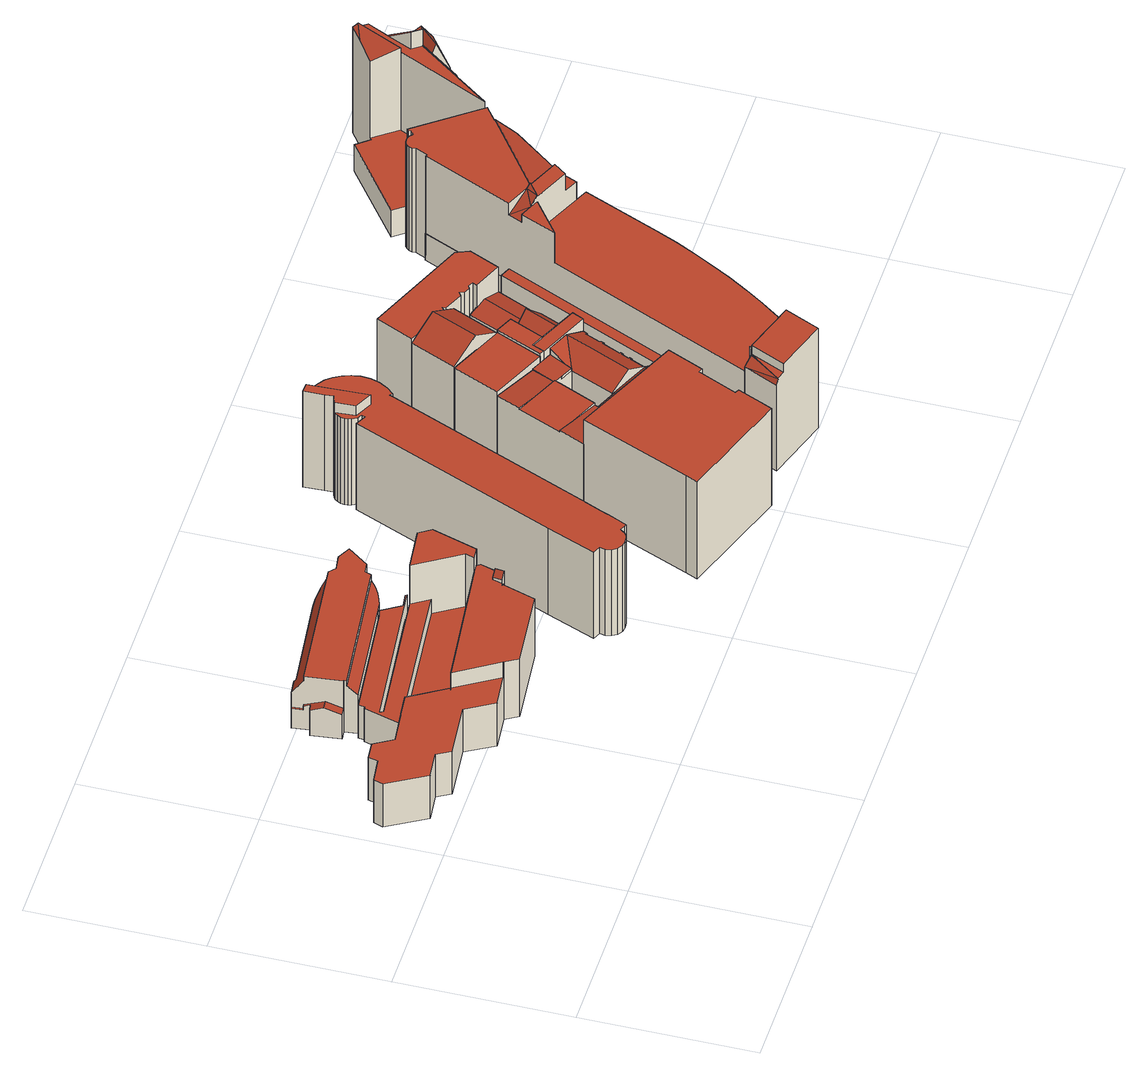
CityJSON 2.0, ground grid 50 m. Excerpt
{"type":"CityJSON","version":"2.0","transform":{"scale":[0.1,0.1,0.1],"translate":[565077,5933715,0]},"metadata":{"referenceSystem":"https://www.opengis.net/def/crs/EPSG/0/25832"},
"CityObjects":{
"building1":{"type":"Building","attributes":{"Gemeindeschluessel":"02000000","Geometrietyp2DReferenz":"3000","function":"31001_3040","roofType":"1000","measuredHeight":25.47,"storeysAboveGround":5},"geometry":[{"type":"MultiSurface","lod":"2","boundaries":[[[0,1,2,3]],[[4,5,6,7,8]],[[9,10,11,12]],[[13,14,15]],[[16,17,18,19,20,21]],[[22,23,24,25,26]],[[27,28,29,30]],[[8,30,29,31,4]],[[3,32,33,0]],[[34,35,36,37]],[[37,36,38,39]],[[39,38,40,41]],[[41,40,42,43]],[[43,42,44,45]],[[45,44,46,47]],[[21,2,1,16]],[[0,33,48,1]],[[7,49,30,8]],[[4,31,50,51,5]],[[25,52,53,26]],[[54,55,56,57]],[[16,1,48,58,59,17]],[[52,12,11,60]],[[60,11,10,61]],[[24,9,12,52,25]],[[15,62,63,13]],[[5,51,64,65,6]],[[66,67,68,69]],[[70,71,72,73]],[[73,72,74,75]],[[76,19,18,77]],[[78,23,22,79]],[[80,81,82,83,84,85,31,29,28,86,87,74,72,71,68,67]],[[88,83,82,89]],[[90,87,86,91]],[[92,93,94,14,13,63,61,10,9,24,23,78]],[[35,34,91,86,28,27]],[[65,64,94,93,95,59,58]],[[96,54,57,97,98,88,89,99,100,66,69,70,73,75,90,91,34,37,39,41,43,45,47,101,76,77,102,92,78,79]],[[103,104,56,55,105,53,52,60,61,63,62,51,50]],[[106,107,46,44,42,40,38,36,35,27,30,49,48,33,32]],[[66,100,80,67]],[[90,75,74,87]],[[88,98,84,83]],[[103,50,31,85]],[[92,102,95,93]],[[102,77,18,17,59,95]],[[76,101,107,106,20,19]],[[70,69,68,71]],[[94,64,51,62,15,14]],[[65,58,48,49,7,6]],[[56,104,97,57]],[[105,55,54,96]],[[96,79,22,26,53,105]],[[98,97,104,103,85,84]],[[106,32,3,2,21,20]],[[46,107,101,47]],[[99,89,82,81]],[[100,99,81,80]]],"semantics":{"surfaces":[{"type":"RoofSurface"},{"type":"WallSurface"},{"type":"GroundSurface"}],"values":[0,0,0,0,0,0,1,1,1,1,1,1,1,1,1,1,1,1,1,1,1,1,1,1,1,1,1,1,1,1,1,1,0,1,1,1,1,0,2,0,0,1,1,1,1,1,1,1,1,1,1,1,1,1,1,1,1,1,1]}}]},
"building2":{"type":"Building","attributes":{"name":"St.-Ansgar-Kirche","Gemeindeschluessel":"02000000","Geometrietyp2DReferenz":"3000","function":"31001_3040","roofType":"1000","measuredHeight":18.36,"storeysAboveGround":1},"geometry":[{"type":"MultiSurface","lod":"2","boundaries":[[[108,109,110,111,112,113]],[[114,115,109,108]],[[116,117,118,119,120,121,122,123,124]],[[125,126,127,128,129,130,131,132,133,134,135,136]],[[137,138,139,140,141,142,143,144]],[[145,146,147,148,149]],[[150,151,152,153]],[[147,154,155,156,148]],[[157,158,159,160]],[[161,162,163,164,165]],[[166,113,112,167]],[[157,111,110,158]],[[168,123,122,169]],[[169,122,121,170]],[[170,121,120,171]],[[171,120,119,172]],[[172,119,118,173]],[[116,136,135,117]],[[148,132,131,149]],[[174,130,129,175]],[[143,128,127,144]],[[176,142,141,177]],[[177,141,140,178]],[[178,140,139,179]],[[179,139,138,180]],[[180,138,137,181]],[[182,146,145,183]],[[161,153,152,162]],[[184,155,154,185]],[[186,164,163,187]],[[182,183,174,175,176,177,178,179,180,181,188,189,166,167,190,168,169,170,171,172,173,191,186,187,192,184,185]],[[125,136,116,124,159,158,110,109,115]],[[184,192,151,150,156,155]],[[192,187,163,162,152,151]],[[182,185,154,147,146]],[[188,181,137,144,127,126]],[[176,175,129,128,143,142]],[[174,183,145,149,131,130]],[[132,148,156,150,153,161,165,133]],[[186,191,134,133,165,164]],[[191,173,118,117,135,134]],[[168,190,160,159,124,123]],[[189,188,126,125,115,114]],[[166,189,114,108,113]],[[190,167,112,111,157,160]]],"semantics":{"surfaces":[{"type":"RoofSurface"},{"type":"WallSurface"},{"type":"GroundSurface"}],"values":[0,0,0,0,0,0,0,0,0,0,1,1,1,1,1,1,1,1,1,1,1,1,1,1,1,1,1,1,1,1,2,1,1,1,1,1,1,1,1,1,1,1,1,1,1]}}]},
"building3":{"type":"Building","attributes":{"Gemeindeschluessel":"02000000","Geometrietyp2DReferenz":"3000","function":"31001_2440","roofType":"1000","measuredHeight":6.53,"storeysAboveGround":1},"geometry":[{"type":"MultiSurface","lod":"2","boundaries":[[[193,194,195,196,197,198,199]],[[200,201,202,203,204,205,206]],[[200,199,198,201]],[[201,198,197,202]],[[202,197,196,203]],[[203,196,195,204]],[[204,195,194,205]],[[205,194,193,206]],[[206,193,199,200]]],"semantics":{"surfaces":[{"type":"RoofSurface"},{"type":"GroundSurface"},{"type":"WallSurface"}],"values":[0,1,2,2,2,2,2,2,2]}}]},
"building4":{"type":"Building","attributes":{"Gemeindeschluessel":"02000000","Geometrietyp2DReferenz":"3000","function":"31001_2010","roofType":"1000","measuredHeight":34.29,"storeysAboveGround":6},"geometry":[{"type":"MultiSurface","lod":"2","boundaries":[[[207,208,209,210]],[[210,209,211,212]],[[202,213,214,201]],[[201,214,215,200]],[[216,217,218,219]],[[220,221,222,223]],[[223,222,208,207]],[[224,225,226,227]],[[228,229,230,231]],[[231,230,232,233]],[[233,232,234,235]],[[236,237,238,239]],[[239,238,240,241]],[[242,243,244,245]],[[246,247,248,249]],[[249,248,250,251]],[[251,250,252,253]],[[253,252,254,255]],[[255,254,256,257]],[[257,256,258,259]],[[260,261,262,263]],[[264,265,266,267]],[[267,266,268,269]],[[269,268,270,271]],[[271,270,272,273]],[[274,275,276,277]],[[278,279,280,281]],[[281,280,282,283]],[[283,282,284,285]],[[286,287,279,278]],[[288,289,290,291]],[[291,290,292,293]],[[260,263,202,201,200,274,277,216,219,264,267,269,271,273,220,223,207,210,212,242,245,224,227,286,278,281,283,285,228,231,233,235,294,295,288,291,293,246,249,251,253,255,257,259]],[[272,270,268,266,265,218,217,276,275,215,214,213,262,261,258,256,254,252,250,248,247,292,290,289,296,236,239,241,284,282,280,279,287,226,225,244,243,211,209,208,222,221]],[[297,298,299,234,232,230,229,240,238,237]],[[262,213,202,263]],[[276,217,216,277]],[[299,298,295,294]],[[288,295,298,297,296,289]],[[258,261,260,259]],[[292,247,246,293]],[[297,237,236,296]],[[234,299,294,235]],[[228,285,284,241,240,229]],[[226,287,286,227]],[[244,225,224,245]],[[272,221,220,273]],[[218,265,264,219]],[[215,275,274,200]],[[211,243,242,212]]],"semantics":{"surfaces":[{"type":"WallSurface"},{"type":"GroundSurface"},{"type":"RoofSurface"}],"values":[0,0,0,0,0,0,0,0,0,0,0,0,0,0,0,0,0,0,0,0,0,0,0,0,0,0,0,0,0,0,0,0,1,2,2,0,0,0,0,0,0,0,0,0,0,0,0,0,0,0]}}]},
"building5":{"type":"Building","attributes":{"Gemeindeschluessel":"02000000","Geometrietyp2DReferenz":"3000","function":"31001_2010","roofType":"1000","measuredHeight":34.79,"storeysAboveGround":8},"geometry":[{"type":"MultiSurface","lod":"2","boundaries":[[[300,301,302,303]],[[304,305,306,307]],[[307,306,308,309]],[[309,308,310,311]],[[311,310,312,313]],[[313,312,314,315]],[[316,317,305,304]],[[314,312,310,308,306,305,317,302,301,318]],[[319,300,303,316,304,307,309,311,313,315]],[[319,315,314,318]],[[316,303,302,317]],[[300,319,318,301]]],"semantics":{"surfaces":[{"type":"WallSurface"},{"type":"RoofSurface"},{"type":"GroundSurface"}],"values":[0,0,0,0,0,0,0,1,2,0,0,0]}}]},
"building6":{"type":"Building","attributes":{"name":"Theater","Gemeindeschluessel":"02000000","Geometrietyp2DReferenz":"3000","function":"31001_1120","roofType":"3100","measuredHeight":27.88,"storeysAboveGround":5},"geometry":[{"type":"MultiSurface","lod":"2","boundaries":[[[320,321,322,323,324,325,326,327]],[[328,329,330,331,332,333]],[[334,335,336,337,338,321,339]],[[340,341,342,343,335,344]],[[345,346,347,341,340]],[[342,348,349,350,351,352,353,337,343]],[[354,355,356,357,358,359,360,361,330,362]],[[363,364,357,365]],[[366,365,367]],[[368,326,325]],[[338,322,321]],[[324,369,325]],[[330,329,362]],[[328,333,370]],[[320,339,321]],[[335,334,344]],[[371,347,346,372]],[[372,346,345,316]],[[373,349,348,374]],[[330,361,331]],[[375,360,359,376]],[[357,356,365]],[[365,356,355,367]],[[357,364,358]],[[377,378,379,380]],[[380,379,381,382]],[[382,381,383,384]],[[384,383,385,386]],[[386,385,387,388]],[[388,387,389,390]],[[390,389,391,392]],[[392,391,393,394]],[[394,393,395,396]],[[397,398,399,400]],[[400,399,401,402]],[[402,401,403,404]],[[404,403,405,406]],[[406,405,407,408]],[[408,407,409,410]],[[411,412,413,316,345,340,344,334,339,320,327,303]],[[324,323,414,415,416,417,418,354,362,419,420,369]],[[358,364,363,421,398,397,422,423,424,376,359]],[[400,402,404,406,408,410,425,377,380,382,384,386,388,390,392,394,396,426,373,374,427,428,371,372,316,413,412,411,303,429,430,431,432,375,376,424,423,422,397],[433,418,417,416,415,414,434,435,436,437,438]],[[327,326,368,370,333,332,431,430,429,303]],[[322,338,337,353,436,435,434,414,323]],[[371,428,427,374,348,342,341,347]],[[377,425,410,409,439,378]],[[351,350,440,441,352]],[[433,438,366,367,355,354,418]],[[373,426,396,395,350,349]],[[353,352,441,366,438,437,436]],[[343,337,336,335]],[[331,361,360,375,432,431,332]],[[419,362,329,328]],[[350,395,393,391,389,387,385,383,381,379,378,439,409,407,405,403,401,399,398,421,442,440]],[[440,442,421,363,365,366,441]],[[325,369,420,419,328,370,368]]],"semantics":{"surfaces":[{"type":"RoofSurface"},{"type":"WallSurface"},{"type":"GroundSurface"}],"values":[0,0,0,0,0,0,0,0,0,1,1,1,1,1,1,1,1,1,1,1,1,1,1,1,1,1,1,1,1,1,1,1,1,1,1,1,1,1,1,1,1,1,2,1,1,1,1,1,1,1,1,1,1,1,0,0,0]}}]},
"building7":{"type":"Building","attributes":{"Gemeindeschluessel":"02000000","Geometrietyp2DReferenz":"3000","function":"31001_1120","roofType":"1000","measuredHeight":27.86,"storeysAboveGround":5},"geometry":[{"type":"MultiSurface","lod":"2","boundaries":[[[443,444,445,375]],[[375,445,446,431]],[[444,443,447,448]],[[448,447,431,446]],[[431,447,443,375]],[[448,446,445,444]]],"semantics":{"surfaces":[{"type":"WallSurface"},{"type":"GroundSurface"},{"type":"RoofSurface"}],"values":[0,0,0,0,1,2]}}]},
"building8":{"type":"Building","attributes":{"Gemeindeschluessel":"02000000","Geometrietyp2DReferenz":"3000","function":"31001_1120","roofType":"1000","measuredHeight":24.74,"storeysAboveGround":1},"geometry":[{"type":"MultiSurface","lod":"2","boundaries":[[[449,450,451,452]],[[452,451,453,454]],[[454,453,455,456]],[[457,458,459,460]],[[456,455,458,457]],[[450,449,460,459]],[[460,449,452,454,456,457]],[[450,459,458,455,453,451]]],"semantics":{"surfaces":[{"type":"WallSurface"},{"type":"GroundSurface"},{"type":"RoofSurface"}],"values":[0,0,0,0,0,0,1,2]}}]},
"building9":{"type":"Building","attributes":{"Gemeindeschluessel":"02000000","Geometrietyp2DReferenz":"3000","function":"31001_1120","roofType":"3100","measuredHeight":33.25,"storeysAboveGround":6},"geometry":[{"type":"MultiSurface","lod":"2","boundaries":[[[461,462,463,464]],[[462,461,465,466]],[[467,464,463,468]],[[469,466,465,470]],[[468,463,462,466,469]],[[470,465,461,464,467]],[[470,467,468,469]]],"semantics":{"surfaces":[{"type":"RoofSurface"},{"type":"WallSurface"},{"type":"GroundSurface"}],"values":[0,0,1,1,1,1,2]}}]},
"building10":{"type":"Building","attributes":{"Gemeindeschluessel":"02000000","Geometrietyp2DReferenz":"3000","function":"31001_1120","roofType":"3100","measuredHeight":24.7,"storeysAboveGround":5},"geometry":[{"type":"MultiSurface","lod":"2","boundaries":[[[471,472,473,474]],[[475,476,474,473]],[[477,478,479,480]],[[481,477,480,482,483,484]],[[484,483,471,474,476]],[[481,484,476,475,485,486]],[[485,475,473,472,487]],[[483,482,488,487,472,471]],[[478,477,481,486]],[[488,482,480,479]],[[488,479,478,486,485,487]]],"semantics":{"surfaces":[{"type":"RoofSurface"},{"type":"WallSurface"},{"type":"GroundSurface"}],"values":[0,0,1,2,1,1,1,1,1,1,0]}}]},
"building11":{"type":"Building","attributes":{"Gemeindeschluessel":"02000000","Geometrietyp2DReferenz":"3000","function":"31001_1120","roofType":"1000","measuredHeight":29.68,"storeysAboveGround":5},"geometry":[{"type":"MultiSurface","lod":"2","boundaries":[[[468,489,490,491]],[[491,490,492,493]],[[493,492,494,495]],[[496,497,498,499]],[[499,498,500,501]],[[501,500,502,503]],[[503,502,504,505]],[[505,504,506,507]],[[507,506,508,509]],[[509,508,510,511]],[[511,510,512,513]],[[513,512,514,515]],[[515,514,516,517]],[[517,516,518,519]],[[519,518,520,521]],[[521,520,522,523]],[[523,522,489,468]],[[524,525,497,496]],[[495,494,525,524]],[[495,524,496,499,501,503,505,507,509,511,513,515,517,519,521,523,468,491,493]],[[525,494,492,490,489,522,520,518,516,514,512,510,508,506,504,502,500,498,497]]],"semantics":{"surfaces":[{"type":"WallSurface"},{"type":"GroundSurface"},{"type":"RoofSurface"}],"values":[0,0,0,0,0,0,0,0,0,0,0,0,0,0,0,0,0,0,0,1,2]}}]},
"building12":{"type":"Building","attributes":{"Gemeindeschluessel":"02000000","Geometrietyp2DReferenz":"3000","function":"31001_1120","roofType":"3100","measuredHeight":18.77,"storeysAboveGround":4},"geometry":[{"type":"MultiSurface","lod":"2","boundaries":[[[526,527,528,529]],[[530,529,528,531]],[[532,527,526,533]],[[533,526,529,530,534]],[[534,530,531,484]],[[484,531,528,527,532]],[[484,532,533,534]]],"semantics":{"surfaces":[{"type":"RoofSurface"},{"type":"WallSurface"},{"type":"GroundSurface"}],"values":[0,0,1,1,1,1,2]}}]},
"building13":{"type":"Building","attributes":{"Gemeindeschluessel":"02000000","Geometrietyp2DReferenz":"3000","function":"31001_3050","roofType":"1000","measuredHeight":43.49,"storeysAboveGround":8},"geometry":[{"type":"MultiSurface","lod":"2","boundaries":[[[535,536,537]],[[538,539,540,536,535]],[[541,542,543]],[[544,542,541]],[[545,546,547,548]],[[549,550,551]],[[552,553,554,555]],[[553,556,557]],[[553,558,556]],[[559,558,553]],[[560,558,559]],[[561,562,563,564,565]],[[566,567,568,569]],[[570,571,572]],[[573,574,575,576]],[[577,578,579,580,581]],[[580,579,582]],[[583,584,585,586,587]],[[588,589,590,591]],[[592,593,588,594]],[[595,588,593]],[[588,595,596,589]],[[597,598,599]],[[600,601,602,603]],[[604,605,606]],[[607,540,539,608]],[[544,541,548,547]],[[544,547,546,609,610]],[[611,550,549,544,610]],[[544,549,551,542]],[[612,613,614,615]],[[615,614,616,617]],[[617,616,618,619]],[[619,618,620,621]],[[557,554,553]],[[622,552,555,623]],[[624,625,626,627]],[[627,626,628,629]],[[629,628,630,631]],[[631,630,632,633]],[[633,632,634,635]],[[635,634,636,637]],[[638,639,640,641]],[[642,643,644,645]],[[645,644,646,647]],[[648,649,650,651]],[[651,650,652,653]],[[653,652,654,655]],[[655,654,656,657]],[[657,656,658,659]],[[660,661,662,663]],[[558,664,556]],[[564,665,558,560]],[[564,560,559,565]],[[563,562,572]],[[665,564,666,667]],[[603,568,567,600]],[[668,669,670,671]],[[672,673,674,675]],[[605,676,677,606]],[[604,576,575,676,605]],[[676,575,678,679]],[[591,679,678,680]],[[681,578,577,674]],[[675,674,577,581,682]],[[585,683,586]],[[684,587,586]],[[679,591,590,584,583]],[[679,583,587,684]],[[685,686,687,688]],[[688,687,689,690]],[[691,545,548,541,543,538,535,537,692]],[[693,611,623,555,554,557,556,664,694,598,597,695]],[[641,640,695,597,599,696]],[[697,596,595,593,592,698,574,573,699]],[[683,585,584,590,589,596,697,700,582,579,578,681]],[[699,573,576,604,606,677,673,672,663,662,701,702]],[[639,638,692,537,536,540,607]],[[703,704,705,624,627,629,631,633,635,637,612,615,617,619,621,691,692,638,641,696,642,645,647,685,688,690,648,651,653,655,657,659,706,668,671,707,700,697,699,702]],[[639,607,608,693,695,640]],[[636,634,632,630,628,626,625,708,622,623,611,610,609,620,618,616,614,613]],[[683,681,674,673,677,676,679,684,586]],[[680,678,575,574,698]],[[705,704,601,600,567,566,708]],[[709,703,702,701,667,666]],[[622,708,566,569,561,565,559,553,552]],[[704,703,709,571,570,602,601]],[[700,707,710,682,581,580,582]],[[680,698,592,594]],[[669,668,706,711]],[[710,707,671,670]],[[569,568,603,602,570,572,562,561]],[[706,659,658,661,660,711]],[[649,648,690,689]],[[686,685,647,646]],[[642,696,599,598,694,643]],[[636,613,612,637]],[[708,625,624,705]],[[691,621,620,609,546,545]],[[539,538,543,542,551,550,611,693,608]],[[680,594,588,591]],[[710,670,669,711,660,663,672,675,682]],[[709,666,564,563,572,571]],[[686,646,644,643,694,664,558,665,667,701,662,661,658,656,654,652,650,649,689,687]]],"semantics":{"surfaces":[{"type":"RoofSurface"},{"type":"WallSurface"},{"type":"GroundSurface"}],"values":[0,0,0,0,0,0,0,0,0,0,0,0,0,0,0,0,0,0,0,0,0,0,0,0,0,1,1,1,1,1,1,1,1,1,1,1,1,1,1,1,1,1,1,1,1,1,1,1,1,1,1,1,1,1,1,1,1,1,1,1,1,1,1,1,1,1,1,1,1,1,1,1,1,1,1,1,1,1,2,0,0,0,0,1,1,1,1,1,1,1,1,1,1,1,1,1,1,1,1,1,0,0,0,0]}}]}
},
"vertices":[
[307,750,132],[719,796,132],[712,807,132],[302,759,132],[405,595,134],[793,641,134],[801,667,134],[751,746,134],[338,701,134],[802,562,286],[811,590,280],[776,587,280],[768,558,286],[824,632,110],[828,645,110],[816,643,110],[719,796,110],[845,810,110],[837,821,110],[751,810,110],[750,811,110],[712,807,110],[790,555,110],[801,556,110],[802,562,110],[768,558,110],[766,553,110],[273,694,184],[273,694,219],[338,701,219],[338,701,184],[405,595,219],[302,759,184],[307,750,184],[303,801,66],[303,801,184],[309,801,184],[309,801,66],[313,820,184],[313,820,66],[638,858,184],[638,858,66],[656,860,184],[656,860,66],[673,866,184],[673,866,66],[709,810,184],[709,810,66],[719,796,184],[751,746,184],[405,595,273],[793,641,273],[768,558,273],[766,553,273],[735,461,66],[735,461,273],[505,437,273],[505,437,66],[719,796,321],[845,810,321],[776,587,273],[811,590,273],[816,643,273],[824,632,273],[793,641,321],[801,667,321],[4,667,66],[4,667,219],[13,694,219],[13,694,66],[85,703,66],[85,703,219],[92,731,219],[92,731,66],[143,736,219],[143,736,66],[751,810,66],[837,821,66],[801,556,66],[790,555,66],[69,556,219],[150,565,219],[173,526,219],[334,543,219],[382,463,219],[481,474,219],[272,693,219],[176,682,219],[334,543,66],[173,526,66],[176,682,66],[272,693,66],[868,775,66],[868,775,321],[828,645,321],[848,805,321],[764,553,66],[482,474,66],[382,463,66],[150,565,66],[69,556,66],[747,816,66],[848,805,66],[481,474,273],[482,474,273],[764,553,273],[750,811,184],[747,816,184],
[277,904,184],[302,907,184],[296,964,163],[290,963,163],[292,944,170],[272,941,170],[282,855,166],[308,858,166],[296,964,248],[696,1010,248],[694,1012,244],[670,1024,223],[644,1030,210],[617,1029,207],[336,995,210],[335,1001,201],[292,996,201],[308,858,265],[309,858,265],[310,851,265],[715,899,265],[716,900,265],[722,917,265],[751,921,265],[795,981,265],[758,1000,265],[714,994,265],[696,1010,265],[296,964,265],[313,820,220],[638,858,220],[656,860,220],[673,866,223],[690,874,228],[705,885,235],[715,899,246],[310,851,246],[814,928,156],[812,942,160],[812,943,161],[795,981,175],[751,921,156],[815,971,169],[812,984,169],[806,996,169],[795,981,169],[816,956,168],[816,970,174],[815,971,175],[290,963,150],[296,964,150],[292,996,150],[286,995,150],[795,981,150],[806,996,150],[806,997,150],[804,1007,150],[758,1000,150],[272,941,81],[292,944,81],[335,1001,81],[336,995,81],[617,1029,81],[644,1030,81],[670,1024,81],[694,1012,81],[722,917,81],[716,900,81],[705,885,81],[690,874,81],[673,866,81],[656,860,81],[638,858,81],[313,820,81],[812,942,81],[814,928,81],[816,970,81],[816,956,81],[804,1007,81],[806,997,81],[309,858,81],[282,855,81],[286,995,81],[714,994,81],[812,984,81],
[1106,328,73],[1128,380,73],[1103,390,73],[1111,410,73],[1082,422,73],[1061,373,73],[1052,351,73],[1052,351,8],[1061,373,8],[1082,422,8],[1111,410,8],[1103,390,8],[1128,380,8],[1106,328,8],
[903,348,8],[903,348,316],[959,488,316],[959,488,8],[1207,1078,316],[1207,1078,8],[1082,422,316],[1061,373,316],[1052,351,316],[1006,304,8],[1006,304,316],[996,291,316],[996,291,8],[922,322,8],[922,322,316],[925,339,316],[925,339,8],[1229,1081,8],[1229,1081,316],[1220,1094,316],[1220,1094,8],[1237,1147,8],[1237,1147,351],[1246,1151,351],[1246,1151,8],[1256,1153,351],[1256,1153,8],[1254,1177,351],[1254,1177,8],[1287,1061,316],[1287,1061,351],[1236,1087,351],[1236,1087,316],[1233,1144,351],[1233,1144,316],[1237,1063,8],[1237,1063,316],[1241,1073,316],[1241,1073,8],[1359,1185,8],[1359,1185,316],[1372,1164,316],[1372,1164,8],[1380,1141,316],[1380,1141,8],[1384,1116,316],[1384,1116,8],[1382,1088,316],[1382,1088,8],[1374,1062,316],[1374,1062,8],[1360,1037,316],[1360,1037,8],[1341,1017,8],[1341,1017,316],[1335,1024,316],[1335,1024,8],[982,282,8],[982,282,316],[965,280,316],[965,280,8],[949,283,316],[949,283,8],[935,292,316],[935,292,8],[926,306,316],[926,306,8],[1028,295,8],[1028,295,316],[1021,298,316],[1021,298,8],[1217,1114,8],[1217,1114,316],[1218,1124,316],[1218,1124,8],[1223,1133,316],[1223,1133,8],[1229,1141,316],[1229,1141,8],[1217,1104,8],[1217,1104,316],[1300,1229,8],[1300,1229,316],[1323,1218,316],[1323,1218,8],[1343,1204,316],[1343,1204,8],[1252,1236,8],[1276,1235,8],[1279,1234,316],[1279,1234,351],[1276,1235,351],[1252,1236,351],
[1200,183,17],[1200,183,365],[1331,497,365],[1331,497,17],[1602,251,17],[1602,251,365],[1590,256,365],[1590,256,17],[1540,144,365],[1540,144,17],[1552,139,365],[1552,139,17],[1523,72,365],[1523,72,17],[1507,37,365],[1507,37,17],[1648,355,17],[1648,355,365],[1185,148,365],[1185,148,17],
[1463,437,267],[1486,492,267],[1491,503,267],[1490,504,267],[1494,512,267],[1415,547,275],[1363,571,280],[1331,497,280],[1476,669,275],[1548,637,268],[1556,654,268],[1577,704,268],[1444,763,281],[1416,696,281],[1524,410,275],[1530,424,273],[1540,447,270],[1553,477,266],[1491,503,266],[1463,437,275],[1525,410,259],[1658,392,295],[1659,393,296],[1540,447,296],[1524,410,259],[1648,355,296],[1655,370,296],[1650,372,295],[1672,424,265],[1677,421,265],[1680,428,258],[1619,456,258],[1557,483,258],[1554,476,266],[1549,638,266],[1576,625,266],[1612,609,266],[1620,626,268],[1641,675,273],[1617,686,273],[1604,692,273],[1577,704,273],[1548,637,266],[1703,648,296],[1641,675,296],[1612,609,258],[1612,608,258],[1576,625,258],[1363,571,275],[1494,512,275],[1416,696,275],[1650,372,17],[1655,370,17],[1677,421,17],[1672,424,17],[1604,692,17],[1617,686,17],[1708,506,17],[1708,506,262],[1714,504,258],[1714,504,17],[1711,496,258],[1711,496,17],[1705,499,262],[1705,499,17],[1696,479,262],[1696,479,17],[1702,476,258],[1702,476,17],[1698,469,258],[1698,469,17],[1693,471,262],[1693,471,17],[1675,431,262],[1675,431,17],[1681,429,258],[1681,429,17],[1766,620,17],[1766,620,258],[1761,608,258],[1761,608,17],[1754,611,262],[1754,611,17],[1735,568,262],[1735,568,17],[1741,565,258],[1741,565,17],[1737,556,258],[1737,556,17],[1731,558,262],[1731,558,17],[1463,437,17],[1524,410,17],[1525,410,17],[1490,504,17],[1494,512,17],[1540,618,17],[1548,637,17],[1549,638,17],[1548,637,275],[1540,618,275],[1704,648,296],[1704,648,17],[1703,648,17],[1641,675,17],[1730,556,17],[1680,428,17],[1659,393,17],[1658,392,17],[1363,571,17],[1416,696,17],[1444,763,17],[1577,704,17],[1576,625,17],[1491,503,17],[1553,477,17],[1554,476,17],[1557,483,17],[1612,608,17],[1730,556,262],[1619,456,296],[1557,483,259],[1674,581,296],
[1662,824,17],[1662,824,296],[1604,692,296],[1444,763,296],[1501,895,17],[1501,895,296],
[1662,824,58],[1662,824,305],[1711,802,305],[1711,802,58],[1668,704,305],[1668,704,58],[1632,720,305],[1632,720,58],[1617,686,58],[1617,686,305],[1604,692,305],[1604,692,58],
[1579,860,350],[1637,992,350],[1559,1027,299],[1501,895,299],[1657,826,299],[1715,958,299],[1501,895,18],[1559,1027,18],[1715,958,18],[1657,826,18],
[1711,802,235],[1668,705,235],[1725,680,297],[1768,777,297],[1781,654,235],[1824,752,235],[1617,686,55],[1617,686,302],[1632,720,302],[1632,720,55],[1766,620,55],[1668,704,55],[1711,802,55],[1824,752,55],[1781,654,302],[1766,620,302],[1668,705,302],[1668,704,302],
[1559,1027,314],[1607,1135,314],[1607,1135,18],[1906,1009,314],[1906,1009,18],[1922,971,314],[1922,971,18],[1801,920,18],[1801,920,314],[1807,932,314],[1807,932,18],[1792,939,314],[1792,939,18],[1783,935,314],[1783,935,18],[1766,942,314],[1766,942,18],[1762,956,314],[1762,956,18],[1751,949,314],[1751,949,18],[1697,972,314],[1697,972,18],[1695,983,314],[1695,983,18],[1687,976,314],[1687,976,18],[1665,985,314],[1665,985,18],[1666,993,314],[1666,993,18],[1649,1001,314],[1649,1001,18],[1643,989,314],[1643,989,18],[1883,884,18],[1883,884,314],
[1777,931,226],[1719,799,226],[1771,775,243],[1830,907,243],[1883,884,226],[1824,752,226],[1719,799,55],[1777,931,55],[1883,884,55],
[1652,60,333],[1688,155,315],[1646,62,315],[1653,60,333],[1722,152,333],[1691,162,314],[1678,52,335],[1722,152,335],[1653,60,335],[1723,152,335],[1833,2,365],[1878,102,365],[1723,152,365],[1678,52,365],[1723,152,359],[1725,157,359],[1722,152,359],[2096,839,367],[2072,850,367],[2039,864,367],[1994,763,367],[2057,905,337],[2039,864,337],[2123,875,380],[2096,839,389],[2137,869,389],[2201,792,384],[2228,828,384],[2140,867,384],[2137,869,384],[2096,839,384],[2241,773,323],[2259,814,323],[2228,828,323],[2201,792,323],[2316,945,370],[2320,956,378],[2228,828,370],[2602,1211,266],[2613,1220,266],[2481,1166,387],[2450,1100,268],[2532,1332,396],[2595,1465,396],[2595,1465,395],[2542,1444,386],[2482,1400,377],[2586,1477,386],[2569,1283,443],[2650,1391,323],[2612,1442,323],[2580,1376,383],[2549,1310,443],[2650,1310,375],[2650,1391,277],[2650,1391,276],[2569,1283,276],[2615,1221,278],[2616,1222,277],[2592,1252,375],[2718,1298,279],[2719,1298,277],[2057,905,103],[2171,1162,103],[2171,1163,103],[2259,814,103],[2298,904,103],[2316,945,103],[2228,828,103],[2450,1100,103],[2481,1166,103],[2409,1070,103],[1691,162,146],[1722,152,146],[1878,102,260],[1723,152,260],[1725,157,260],[1993,198,8],[1993,198,260],[1954,145,260],[1954,145,8],[1915,94,260],[1915,94,8],[1912,91,260],[1912,91,8],[1879,106,260],[1879,106,8],[2096,839,260],[1994,763,260],[2276,757,8],[2276,757,260],[2183,539,260],[2183,539,8],[2156,479,260],[2156,479,8],[2127,421,260],[2127,421,8],[2096,364,260],[2096,364,8],[2064,307,260],[2064,307,8],[2029,252,260],[2029,252,8],[2026,917,8],[2026,917,146],[2056,904,146],[2056,904,8],[2176,1160,8],[2176,1160,380],[2191,1194,380],[2191,1194,8],[2190,1204,380],[2190,1204,8],[2216,1228,8],[2216,1228,380],[2225,1227,380],[2225,1227,8],[2234,1223,380],[2234,1223,8],[2241,1216,380],[2241,1216,8],[2253,1226,380],[2253,1226,8],[2250,1231,380],[2250,1231,8],[2257,1236,103],[2257,1236,380],[2393,1058,380],[2393,1058,103],[2057,905,380],[2137,869,380],[2351,1025,384],[2351,1025,380],[2230,1272,8],[2230,1272,103],[2445,1434,103],[2445,1434,8],[2408,1069,103],[2408,1069,383],[2532,1332,383],[2532,1332,103],[2481,1166,383],[2409,1070,383],[2569,1283,387],[2569,1283,383],[2585,1262,345],[2595,1465,383],[2482,1400,103],[2612,1442,383],[2549,1310,383],[2193,1213,8],[2193,1213,380],[2199,1220,380],[2199,1220,8],[2206,1226,380],[2206,1226,8],[1833,2,8],[1646,62,8],[1725,157,146],[2171,1162,380],[2057,905,146],[2171,1163,8],[2719,1298,8],[2615,1221,265],[2602,1211,8],[2586,1477,8],[2352,1028,380],[2352,1028,8],[2327,970,8],[2298,904,8],[2241,773,8],[2258,1236,8],[2476,1396,8],[2241,773,260],[2327,970,380],[2476,1396,103],[2258,1236,103]
]}
